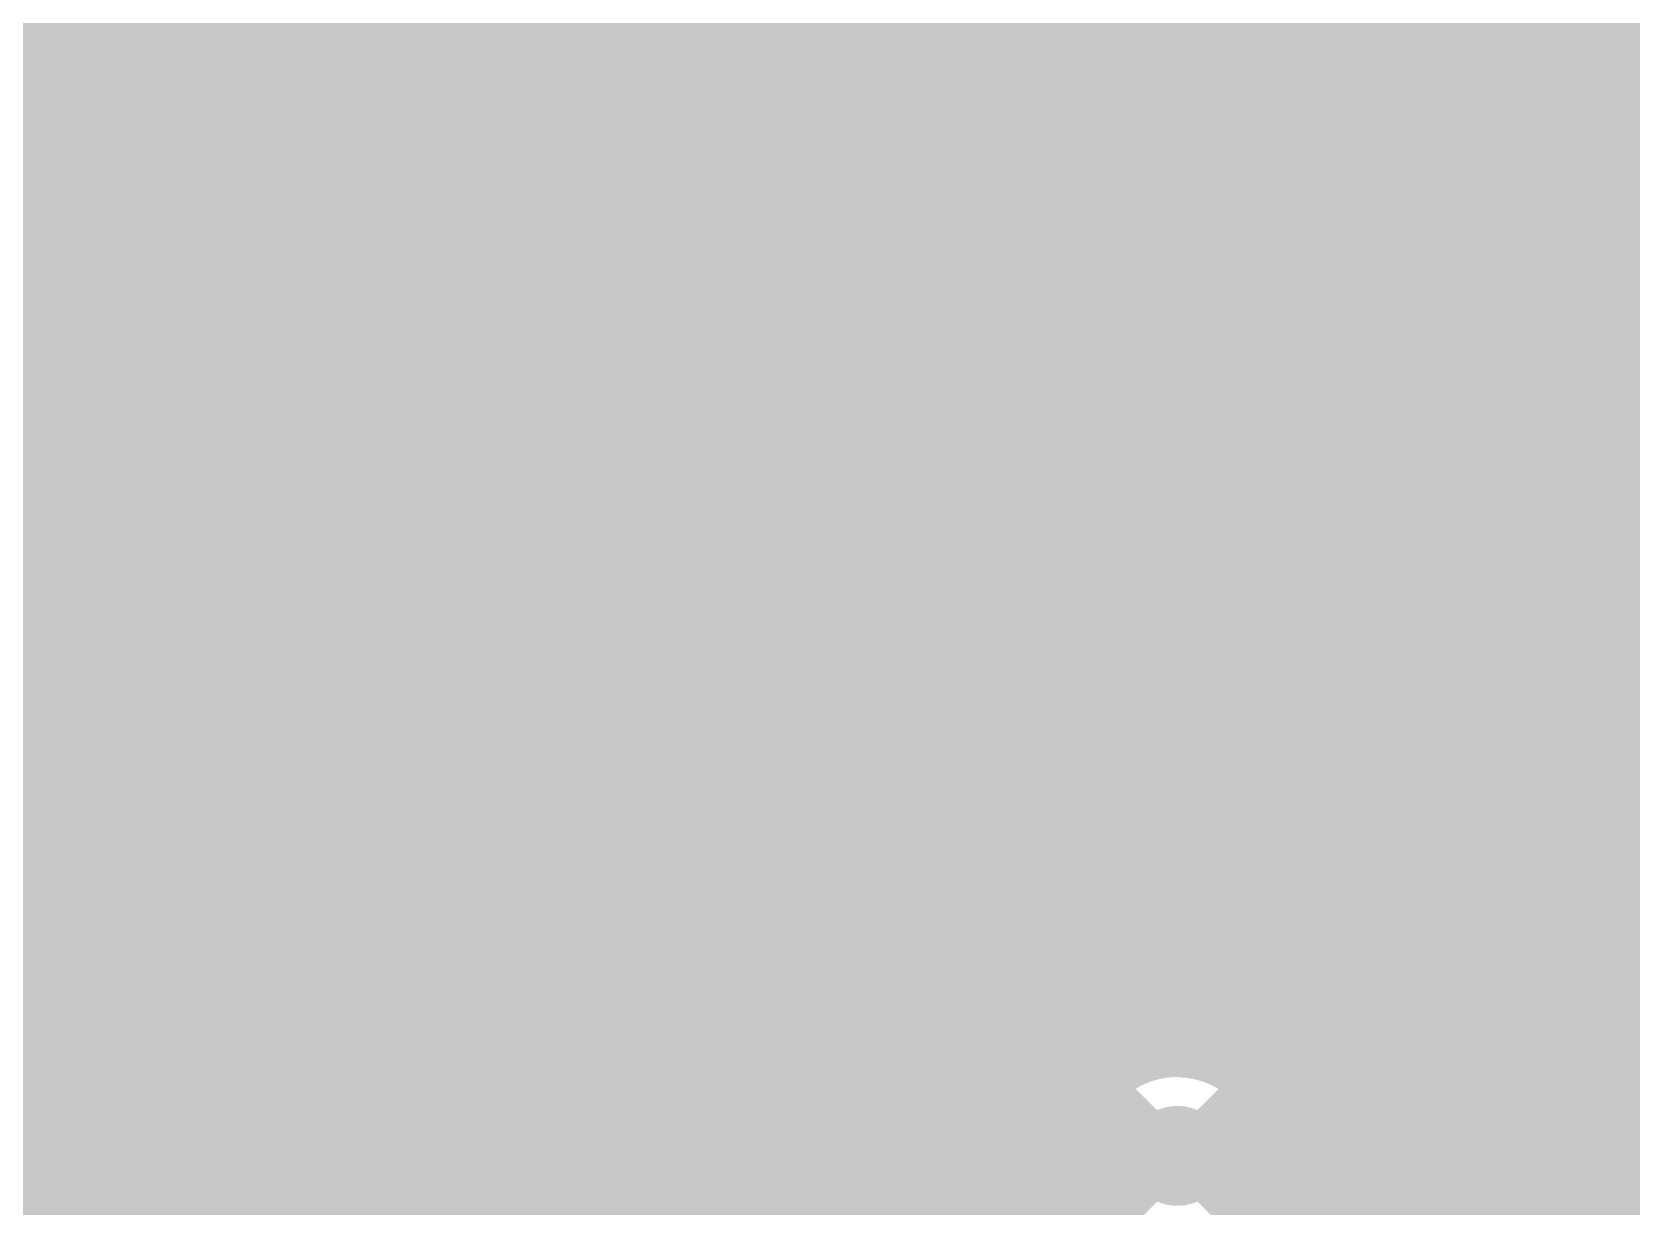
# Model space of a CAD drawing. Extents: x -5 to 112, y -62 to 71.
# Drawn here: x 75.15 to 86.37, y 31.4 to 39.64 of the extents above; entities that cross this region are included whole.
import ezdxf

# ---------------------------------------------------------------- set-up
doc = ezdxf.new("R2010")
doc.units = 0
doc.header["$MEASUREMENT"] = 0
doc.layers.get('0').update_dxf_attribs({"linetype": 'CONTINUOUS'})
for name, color, linetype in [('25-336-0_BOT', 7, 'CONTINUOUS'), ('25-336-0_DRD', 7, 'CONTINUOUS'), ('25-336-0_DRL', 2, 'CONTINUOUS'), ('25-336-0_IN1', 4, 'CONTINUOUS'), ('25-336-0_IN2', 3, 'CONTINUOUS'), ('25-336-0_SMT', 10, 'CONTINUOUS'), ('25-336-0_SPT', 14, 'CONTINUOUS'), ('25-336-0_SST', 9, 'CONTINUOUS'), ('25-336-0_TOP', 12, 'CONTINUOUS'), ('THRUHOLE_TAP', 8, 'CONTINUOUS')]:
    doc.layers.add(name, color=color, linetype=linetype)

# ---------------------------------------------------------------- blocks, each defined once
blk = doc.blocks.new('ROUND_11')
at = {"const_width": 0.35052}
blk.add_lwpolyline([(-0.17526, 0, 1), (0.17526, 0, 1)], format="xyb", close=True, dxfattribs=at)
blk = doc.blocks.new('ROUND_81')
at = {"const_width": 0.10033}
blk.add_lwpolyline([(-0.050164, 0, 1), (0.050164, 0, 1)], format="xyb", close=True, dxfattribs=at)
blk = doc.blocks.new('ROUND_82')
at = {"const_width": 0.10033}
blk.add_lwpolyline([(-0.050164, 0, 1), (0.050164, 0, 1)], format="xyb", close=True, dxfattribs=at)
blk = doc.blocks.new('ROUND_65')
at = {"const_width": 0.35052}
blk.add_lwpolyline([(-0.17526, 0, 1), (0.17526, 0, 1)], format="xyb", close=True, dxfattribs=at)
blk = doc.blocks.new('ROUND_68')
at = {"const_width": 0.35052}
blk.add_lwpolyline([(-0.17526, 0, 1), (0.17526, 0, 1)], format="xyb", close=True, dxfattribs=at)
blk = doc.blocks.new('RECTANGLE_2')
blk.add_solid([(0.4826, 0.4064), (0.4826, -0.4064), (-0.4826, 0.4064), (-0.4826, -0.4064)])
blk = doc.blocks.new('RECTANGLE_18')
blk.add_solid([(0.635, 0.508), (0.635, -0.508), (-0.635, 0.508), (-0.635, -0.508)])
blk = doc.blocks.new('SQUARE_19')
blk.add_solid([(0.99949, 0.99949), (0.99949, -0.99949), (-0.99949, 0.99949), (-0.99949, -0.99949)])
blk = doc.blocks.new('ROUND_73')
at = {"const_width": 0.10033}
blk.add_lwpolyline([(-0.050164, 0, 1), (0.050164, 0, 1)], format="xyb", close=True, dxfattribs=at)

msp = doc.modelspace()

# ---------------------------------------------------------------- linework, layer by layer
at = {"layer": '25-336-0_BOT'}
for points, const_width in [([(76.2762, 70.231), (76.2762, 27.432)], 0.254), ([(76.5048, 70.231), (76.5048, 27.432)], 0.254), ([(76.7334, 70.231), (76.7334, 27.432)], 0.254), ([(76.962, 70.231), (76.962, 27.432)], 0.254), ([(77.1906, 70.231), (77.1906, 27.432)], 0.254), ([(77.4192, 70.231), (77.4192, 27.432)], 0.254), ([(77.6478, 70.231), (77.6478, 27.432)], 0.254), ([(77.8764, 70.231), (77.8764, 27.432)], 0.254), ([(78.105, 70.231), (78.105, 27.432)], 0.254), ([(78.3336, 70.231), (78.3336, 27.432)], 0.254), ([(78.5622, 70.231), (78.5622, 27.432)], 0.254), ([(78.7908, 70.231), (78.7908, 28.68676)], 0.254), ([(79.0194, 70.231), (79.0194, 28.97124)], 0.254), ([(79.248, 70.231), (79.248, 29.14904)], 0.254), ([(79.4766, 70.231), (79.4766, 29.26588)], 0.254), ([(79.7052, 70.231), (79.7052, 29.337)], 0.254), ([(79.9338, 70.231), (79.9338, 29.36748)], 0.254), ([(80.1624, 70.231), (80.1624, 29.3624)], 0.254), ([(80.391, 70.231), (80.391, 29.31668)], 0.254), ([(80.6196, 70.231), (80.6196, 29.23286)], 0.254), ([(80.8482, 70.231), (80.8482, 29.09824)], 0.254), ([(81.0768, 70.231), (81.0768, 28.8925)], 0.254), ([(81.3054, 70.231), (81.3054, 28.54452)], 0.254), ([(81.534, 70.231), (81.534, 27.432)], 0.254), ([(81.7626, 70.231), (81.7626, 27.432)], 0.254), ([(81.9912, 70.231), (81.9912, 27.432)], 0.254), ([(82.2198, 70.231), (82.2198, 27.432)], 0.254), ([(82.4484, 70.231), (82.4484, 27.432)], 0.254), ([(82.677, 70.231), (82.677, 32.20212)], 0.254), ([(82.9056, 70.231), (82.9056, 32.36976)], 0.254), ([(83.1342, 70.231), (83.1342, 32.42818)], 0.254), ([(85.6488, 64.03594), (85.6488, 32.3977)], 0.254), ([(83.3628, 63.75654), (83.3628, 32.40532)], 0.254), ([(85.4202, 63.4492), (85.4202, 32.3977)], 0.254), ([(83.5914, 63.37046), (83.5914, 32.3977)], 0.254), ([(83.82, 63.17234), (83.82, 32.3977)], 0.254), ([(85.1916, 63.21552), (85.1916, 32.3977)], 0.254), ([(84.963, 63.0809), (84.963, 32.3977)], 0.254), ([(84.0486, 63.05296), (84.0486, 32.3977)], 0.254), ([(84.2772, 62.98946), (84.2772, 32.3977)], 0.254), ([(84.5058, 62.97422), (84.5058, 32.3977)], 0.254), ([(84.7344, 63.00216), (84.7344, 32.3977)], 0.254), ([(85.8774, 62.97422), (85.8774, 32.3977)], 0.254), ([(86.106, 62.97422), (86.106, 32.3977)], 0.254), ([(86.3346, 62.97422), (86.3346, 32.3977)], 0.254), ([(75.1332, 52.64404), (75.1332, 27.432)], 0.254), ([(75.3618, 52.64404), (75.3618, 27.432)], 0.254), ([(75.5904, 52.64404), (75.5904, 27.432)], 0.254), ([(75.819, 52.64404), (75.819, 27.432)], 0.254), ([(76.0476, 52.64404), (76.0476, 27.432)], 0.254), ([(87.58682, 39.5478), (66.6242, 39.5478)], 0.254), ([(87.60714, 39.3192), (66.6242, 39.3192)], 0.254), ([(87.7189, 39.0906), (66.6242, 39.0906)], 0.254), ([(88.02116, 38.862), (66.6242, 38.862)], 0.254), ([(98.298, 38.6334), (66.6242, 38.6334)], 0.254), ([(98.298, 38.4048), (66.6242, 38.4048)], 0.254), ([(98.298, 38.1762), (66.6242, 38.1762)], 0.254), ([(98.298, 37.9476), (66.6242, 37.9476)], 0.254), ([(98.298, 37.719), (66.6242, 37.719)], 0.254), ([(98.298, 37.4904), (66.6242, 37.4904)], 0.254), ([(98.298, 37.2618), (66.77406, 37.2618)], 0.254), ([(98.298, 37.0332), (66.84264, 37.0332)], 0.254), ([(98.298, 36.8046), (66.82994, 36.8046)], 0.254), ([(98.298, 36.576), (66.73088, 36.576)], 0.254), ([(98.298, 36.3474), (66.46672, 36.3474)], 0.254), ([(98.298, 36.1188), (58.1787, 36.1188)], 0.254), ([(98.298, 35.8902), (58.1787, 35.8902)], 0.254), ([(98.298, 35.6616), (58.1787, 35.6616)], 0.254), ([(98.298, 35.433), (58.1787, 35.433)], 0.254), ([(98.298, 35.2044), (58.1787, 35.2044)], 0.254), ([(98.298, 34.9758), (58.1787, 34.9758)], 0.254), ([(98.298, 34.7472), (58.1787, 34.7472)], 0.254), ([(98.298, 34.5186), (58.1787, 34.5186)], 0.254), ([(98.298, 34.29), (58.21172, 34.29)], 0.254), ([(98.298, 34.0614), (58.17108, 34.0614)], 0.254), ([(98.298, 33.8328), (58.03392, 33.8328)], 0.254), ([(98.298, 33.6042), (56.0832, 33.6042)], 0.254), ([(98.298, 33.3756), (56.0832, 33.3756)], 0.254), ([(98.298, 33.147), (56.0832, 33.147)], 0.254), ([(95.1738, 32.9184), (56.0832, 32.9184)], 0.254), ([(95.1738, 32.6898), (56.0832, 32.6898)], 0.254), ([(95.1738, 32.4612), (56.0832, 32.4612)], 0.254), ([(88.9, 32.3977), (83.39074, 32.3977)], 0.254), ([(82.70494, 32.2326), (56.0832, 32.2326)], 0.254), ([(82.55508, 32.004), (56.0832, 32.004)], 0.254), ([(92.71, 27.94), (88.9, 31.75), (83.185, 31.75)], 0.635), ([(82.50428, 31.7754), (56.0832, 31.7754)], 0.254), ([(82.53476, 31.5468), (56.0832, 31.5468)], 0.254), ([(82.65922, 31.3182), (56.0832, 31.3182)], 0.254), ([(82.677, 31.29788), (82.677, 27.432)], 0.254)]:
    msp.add_lwpolyline(points, dxfattribs=dict(at, const_width=const_width))
at = {"layer": '25-336-0_BOT', "const_width": 0.254}
for points in [[(83.185, 32.43072, 0.4142136), (82.50428, 31.75)], [(83.39074, 32.3977, 0.0770437), (83.185, 32.42959)], [(82.50428, 31.75, 0.4142136), (83.185, 31.06928)]]:
    msp.add_lwpolyline(points, format="xyb", dxfattribs=at)
at = {"layer": '25-336-0_DRD', "const_width": 0.254}
for points in [[(82.55, 38.1), (80.01, 35.56)], [(82.55, 35.56), (80.01, 38.1)], [(82.55, 38.1), (80.01, 35.56)], [(82.55, 35.56), (80.01, 38.1)], [(84.963, 36.703), (82.423, 34.163)], [(84.963, 34.163), (82.423, 36.703)], [(75.692, 35.052), (73.152, 32.512)], [(75.692, 32.512), (73.152, 35.052)], [(84.455, 33.02), (81.915, 30.48)], [(84.455, 30.48), (81.915, 33.02)]]:
    msp.add_lwpolyline(points, dxfattribs=at)
at = {"layer": '25-336-0_IN1', "const_width": 0.254}
for points in [[(76.3016, 69.85), (76.3016, 28.067)], [(76.5302, 69.85), (76.5302, 28.067)], [(76.7588, 69.85), (76.7588, 28.067)], [(76.9874, 69.85), (76.9874, 28.067)], [(77.216, 69.85), (77.216, 28.067)], [(77.4446, 69.85), (77.4446, 28.067)], [(77.6732, 69.85), (77.6732, 28.067)], [(77.9018, 69.85), (77.9018, 28.067)], [(78.1304, 69.85), (78.1304, 28.067)], [(78.359, 69.85), (78.359, 28.067)], [(78.5876, 69.85), (78.5876, 28.08732)], [(78.8162, 69.85), (78.8162, 28.7274)], [(79.0448, 69.85), (79.0448, 28.9941)], [(79.2734, 69.85), (79.2734, 29.16428)], [(79.502, 69.85), (79.502, 29.27604)], [(79.7306, 69.85), (79.7306, 29.34208)], [(79.9592, 69.85), (79.9592, 29.36748)], [(80.1878, 69.85), (80.1878, 29.35732)], [(80.4164, 69.85), (80.4164, 29.3116)], [(80.645, 69.85), (80.645, 29.22016)], [(80.8736, 69.85), (80.8736, 29.08046)], [(81.1022, 69.85), (81.1022, 28.86202)], [(81.3308, 69.85), (81.3308, 28.48864)], [(81.5594, 69.85), (81.5594, 28.067)], [(81.788, 69.85), (81.788, 28.067)], [(82.0166, 69.85), (82.0166, 28.067)], [(82.2452, 69.85), (82.2452, 28.067)], [(82.4738, 69.85), (82.4738, 28.067)], [(82.7024, 69.85), (82.7024, 32.22752)], [(82.931, 69.85), (82.931, 32.37992)], [(83.1596, 69.85), (83.1596, 32.42818)], [(85.6742, 69.85), (85.6742, 29.37002)], [(83.3882, 63.69304), (83.3882, 32.3977)], [(85.4456, 63.48222), (85.4456, 29.37002)], [(83.6168, 63.34252), (83.6168, 32.27578)], [(85.217, 63.23584), (85.217, 29.37002)], [(83.8454, 63.15456), (83.8454, 31.91002)], [(84.9884, 63.09106), (84.9884, 29.37002)], [(84.074, 63.0428), (84.074, 29.37002)], [(84.3026, 62.98692), (84.3026, 29.37002)], [(84.5312, 62.97422), (84.5312, 29.37002)], [(84.7598, 63.00978), (84.7598, 29.37002)], [(85.9028, 62.97422), (85.9028, 29.37002)], [(86.1314, 62.97422), (86.1314, 29.37002)], [(86.36, 62.97422), (86.36, 29.37002)], [(75.1586, 52.64404), (75.1586, 28.067)], [(75.3872, 52.64404), (75.3872, 28.067)], [(75.6158, 52.64404), (75.6158, 28.067)], [(75.8444, 52.64404), (75.8444, 28.067)], [(76.073, 52.64404), (76.073, 28.067)], [(87.58682, 39.5478), (62.06236, 39.5478)], [(87.60714, 39.3192), (61.85408, 39.3192)], [(87.7189, 39.0906), (55.35676, 39.0906)], [(88.02116, 38.862), (55.18912, 38.862)], [(95.5294, 38.6334), (45.14088, 38.6334)], [(95.3008, 38.4048), (61.21908, 38.4048)], [(95.0722, 38.1762), (61.42736, 38.1762)], [(94.8436, 37.9476), (61.50356, 37.9476)], [(94.615, 37.719), (61.50102, 37.719)], [(94.3864, 37.4904), (66.58864, 37.4904)], [(94.1578, 37.2618), (66.77406, 37.2618)], [(93.9292, 37.0332), (66.84264, 37.0332)], [(93.7006, 36.8046), (66.82994, 36.8046)], [(93.472, 36.576), (66.73088, 36.576)], [(93.2434, 36.3474), (66.46672, 36.3474)], [(93.091, 36.1188), (56.30164, 36.1188)], [(93.091, 35.8902), (56.23306, 35.8902)], [(93.091, 35.6616), (56.04764, 35.6616)], [(93.091, 35.433), (28.956, 35.433)], [(93.091, 35.2044), (28.956, 35.2044)], [(93.091, 34.9758), (28.956, 34.9758)], [(93.091, 34.7472), (58.03392, 34.7472)], [(93.091, 34.5186), (58.17108, 34.5186)], [(93.091, 34.29), (58.21172, 34.29)], [(93.091, 34.0614), (58.17108, 34.0614)], [(93.091, 33.8328), (58.03392, 33.8328)], [(93.091, 33.6042), (47.01032, 33.6042)], [(93.091, 33.3756), (46.89856, 33.3756)], [(93.091, 33.147), (46.5963, 33.147)], [(93.091, 32.9184), (28.956, 32.9184)], [(93.091, 32.6898), (28.956, 32.6898)], [(93.091, 32.4612), (28.956, 32.4612)], [(82.70494, 32.2326), (28.956, 32.2326)], [(93.091, 32.2326), (83.66252, 32.2326)], [(82.55508, 32.004), (28.956, 32.004)], [(93.091, 32.004), (83.81492, 32.004)], [(82.50428, 31.7754), (28.956, 31.7754)], [(93.091, 31.7754), (83.86318, 31.7754)], [(82.53476, 31.5468), (28.956, 31.5468)], [(93.091, 31.5468), (83.8327, 31.5468)], [(83.8454, 31.58744), (83.8454, 29.37002)], [(82.65922, 31.3182), (28.956, 31.3182)], [(93.091, 31.3182), (83.71078, 31.3182)]]:
    msp.add_lwpolyline(points, dxfattribs=at)
for points in [[(83.185, 32.43072, 0.4142136), (82.50428, 31.75)], [(83.86572, 31.75, 0.4142136), (83.185, 32.43072)], [(82.50428, 31.75, 0.4142136), (83.185, 31.06928)], [(83.185, 31.06928, 0.4142136), (83.86572, 31.75)]]:
    msp.add_lwpolyline(points, format="xyb", dxfattribs=at)
at = {"layer": '25-336-0_IN2', "const_width": 0.254}
for points in [[(76.3016, 69.85), (76.3016, 28.067)], [(76.5302, 69.85), (76.5302, 28.067)], [(76.7588, 69.85), (76.7588, 28.067)], [(76.9874, 69.85), (76.9874, 28.067)], [(77.216, 69.85), (77.216, 28.067)], [(77.4446, 69.85), (77.4446, 28.067)], [(77.6732, 69.85), (77.6732, 28.067)], [(77.9018, 69.85), (77.9018, 28.067)], [(78.1304, 69.85), (78.1304, 28.067)], [(78.359, 69.85), (78.359, 28.067)], [(78.5876, 69.85), (78.5876, 28.08732)], [(78.8162, 69.85), (78.8162, 28.7274)], [(79.0448, 69.85), (79.0448, 28.9941)], [(79.2734, 69.85), (79.2734, 29.16428)], [(79.502, 69.85), (79.502, 29.27604)], [(79.7306, 69.85), (79.7306, 29.34208)], [(79.9592, 69.85), (79.9592, 29.36748)], [(80.1878, 69.85), (80.1878, 29.35732)], [(80.4164, 69.85), (80.4164, 29.3116)], [(80.645, 69.85), (80.645, 29.22016)], [(80.8736, 69.85), (80.8736, 29.08046)], [(81.1022, 69.85), (81.1022, 28.86202)], [(81.3308, 69.85), (81.3308, 28.48864)], [(81.5594, 69.85), (81.5594, 28.067)], [(81.788, 69.85), (81.788, 28.067)], [(82.0166, 69.85), (82.0166, 28.067)], [(82.2452, 69.85), (82.2452, 28.067)], [(82.4738, 69.85), (82.4738, 28.067)], [(82.7024, 69.85), (82.7024, 32.22752)], [(82.931, 69.85), (82.931, 32.37992)], [(83.1596, 69.85), (83.1596, 32.42818)], [(85.6742, 69.85), (85.6742, 29.37002)], [(83.3882, 63.69304), (83.3882, 32.3977)], [(85.4456, 63.48222), (85.4456, 29.37002)], [(83.6168, 63.34252), (83.6168, 32.27578)], [(85.217, 63.23584), (85.217, 29.37002)], [(83.8454, 63.15456), (83.8454, 31.91002)], [(84.9884, 63.09106), (84.9884, 29.37002)], [(84.074, 63.0428), (84.074, 29.37002)], [(84.3026, 62.98692), (84.3026, 29.37002)], [(84.5312, 62.97422), (84.5312, 29.37002)], [(84.7598, 63.00978), (84.7598, 29.37002)], [(85.9028, 62.97422), (85.9028, 29.37002)], [(86.1314, 62.97422), (86.1314, 29.37002)], [(86.36, 62.97422), (86.36, 29.37002)], [(75.1586, 52.64404), (75.1586, 28.067)], [(75.3872, 52.64404), (75.3872, 28.067)], [(75.6158, 52.64404), (75.6158, 28.067)], [(75.8444, 52.64404), (75.8444, 28.067)], [(76.073, 52.64404), (76.073, 28.067)], [(87.58682, 39.5478), (62.06236, 39.5478)], [(87.60714, 39.3192), (61.85408, 39.3192)], [(87.7189, 39.0906), (55.35676, 39.0906)], [(88.02116, 38.862), (55.18912, 38.862)], [(95.5294, 38.6334), (45.14088, 38.6334)], [(95.3008, 38.4048), (61.21908, 38.4048)], [(95.0722, 38.1762), (61.42736, 38.1762)], [(94.8436, 37.9476), (61.50356, 37.9476)], [(94.615, 37.719), (61.50102, 37.719)], [(94.3864, 37.4904), (66.58864, 37.4904)], [(94.1578, 37.2618), (66.77406, 37.2618)], [(93.9292, 37.0332), (66.84264, 37.0332)], [(93.7006, 36.8046), (66.82994, 36.8046)], [(93.472, 36.576), (66.73088, 36.576)], [(93.2434, 36.3474), (66.46672, 36.3474)], [(93.091, 36.1188), (56.30164, 36.1188)], [(93.091, 35.8902), (56.23306, 35.8902)], [(93.091, 35.6616), (56.04764, 35.6616)], [(93.091, 35.433), (28.956, 35.433)], [(93.091, 35.2044), (28.956, 35.2044)], [(93.091, 34.9758), (28.956, 34.9758)], [(93.091, 34.7472), (58.03392, 34.7472)], [(93.091, 34.5186), (58.17108, 34.5186)], [(93.091, 34.29), (58.21172, 34.29)], [(93.091, 34.0614), (58.17108, 34.0614)], [(93.091, 33.8328), (58.03392, 33.8328)], [(93.091, 33.6042), (47.01032, 33.6042)], [(93.091, 33.3756), (46.89856, 33.3756)], [(93.091, 33.147), (46.5963, 33.147)], [(93.091, 32.9184), (28.956, 32.9184)], [(93.091, 32.6898), (28.956, 32.6898)], [(93.091, 32.4612), (28.956, 32.4612)], [(82.70494, 32.2326), (28.956, 32.2326)], [(93.091, 32.2326), (83.66252, 32.2326)], [(82.55508, 32.004), (28.956, 32.004)], [(93.091, 32.004), (83.81492, 32.004)], [(82.50428, 31.7754), (28.956, 31.7754)], [(93.091, 31.7754), (83.86318, 31.7754)], [(82.53476, 31.5468), (28.956, 31.5468)], [(93.091, 31.5468), (83.8327, 31.5468)], [(83.8454, 31.58744), (83.8454, 29.37002)], [(82.65922, 31.3182), (28.956, 31.3182)], [(93.091, 31.3182), (83.71078, 31.3182)]]:
    msp.add_lwpolyline(points, dxfattribs=at)
for points in [[(83.185, 32.43072, 0.4142136), (82.50428, 31.75)], [(83.86572, 31.75, 0.4142136), (83.185, 32.43072)], [(82.50428, 31.75, 0.4142136), (83.185, 31.06928)], [(83.185, 31.06928, 0.4142136), (83.86572, 31.75)]]:
    msp.add_lwpolyline(points, format="xyb", dxfattribs=at)
at = {"layer": '25-336-0_SST', "const_width": 0.1524}
for points in [[(78.40472, 39.54018), (78.23708, 39.5986), (78.23708, 39.9542), (78.40472, 40.01262), (79.0829, 40.01262), (79.25308, 39.9542), (79.25308, 39.5986), (79.0829, 39.54018)], [(83.439, 39.497), (83.439, 35.433), (88.011, 35.433), (88.011, 37.211), (87.757, 37.465), (88.011, 37.719), (88.011, 39.497), (83.439, 39.497)], [(78.23708, 38.70198), (78.23708, 39.17442), (78.91272, 38.70198), (79.0829, 38.70198), (79.25308, 38.7604), (79.25308, 39.116), (79.0829, 39.17442)], [(83.3755, 36.0045), (83.3755, 38.9255), (81.7372, 38.9255), (81.7372, 36.0045), (83.3755, 36.0045)], [(78.40472, 38.33622), (78.23708, 38.21938), (78.23708, 37.98062), (78.40472, 37.86378), (78.5749, 37.86378), (78.91272, 38.1), (79.25308, 37.86378), (79.25308, 38.33622)], [(74.549, 37.592), (74.549, 33.528), (79.121, 33.528), (79.121, 35.306), (78.867, 35.56), (79.121, 35.814), (79.121, 37.592), (74.549, 37.592)], [(79.82204, 36.1696), (79.65186, 36.10864), (79.65186, 35.87242), (79.82204, 35.814), (79.98968, 35.69462), (80.49768, 35.69462), (80.66786, 35.75304), (80.66786, 36.10864), (80.49768, 36.1696), (79.82204, 36.1696)], [(79.98968, 35.93084), (79.65186, 35.69462)], [(82.48142, 35.76828), (82.48142, 35.41268), (82.64906, 35.2933), (82.81924, 35.2933), (82.98942, 35.41268), (82.98942, 35.76828), (81.97342, 35.76828)], [(82.48142, 35.4711), (81.97342, 35.2933)], [(79.82204, 35.3314), (79.65186, 35.27044), (79.65186, 34.91484), (79.82204, 34.85642), (80.15986, 34.85642), (80.33004, 34.9758), (80.33004, 35.3314), (80.66786, 35.3314), (80.66786, 34.85642)], [(82.31124, 34.4551), (82.31124, 34.93008), (82.98942, 34.69386), (82.98942, 34.57448), (81.97342, 34.57448)], [(82.14106, 34.09188), (81.97342, 33.9725), (81.97342, 33.73628), (82.14106, 33.6169), (82.31124, 33.6169), (82.64906, 33.85566), (82.98942, 33.6169), (82.98942, 34.09188)], [(71.3232, 30.3022), (77.724, 30.3022), (77.724, 33.1978), (70.866, 33.1978), (70.866, 30.7594), (71.3232, 30.3022)], [(86.1568, 33.1978), (79.756, 33.1978), (79.756, 30.3022), (86.614, 30.3022), (86.614, 32.7406), (86.1568, 33.1978)]]:
    msp.add_lwpolyline(points, dxfattribs=at)
at = {"layer": '25-336-0_TOP'}
for points, const_width in [([(85.18398, 31.75), (90.17, 31.75), (90.17, 46.26356), (86.36, 46.26356)], 2.032), ([(88.265, 39.497), (81.534, 39.497), (81.153, 39.878), (61.468, 39.878)], 0.254), ([(54.737, 39.37), (60.96, 39.37), (61.214, 39.116), (61.722, 39.116), (61.976, 39.37), (80.391, 39.37), (81.5848, 38.1762), (82.55, 38.1762)], 0.254), ([(87.76208, 39.0398), (85.5472, 39.0398)], 0.254), ([(87.76208, 39.0398), (85.5472, 39.0398)], 0.254), ([(85.5472, 39.0398), (85.5472, 37.6428)], 0.254), ([(85.6742, 39.0398), (85.6742, 34.8996)], 0.254), ([(85.9028, 39.0398), (85.9028, 35.1282)], 0.254), ([(86.1314, 39.0398), (86.1314, 38.3032)], 0.254), ([(86.36, 39.0398), (86.36, 38.3032)], 0.254), ([(80.2005, 38.9128), (62.16396, 38.9128)], 0.254), ([(75.1586, 38.9128), (75.1586, 37.4142)], 0.254), ([(75.3872, 38.9128), (75.3872, 37.4142)], 0.254), ([(75.6158, 38.9128), (75.6158, 37.4142)], 0.254), ([(75.8444, 38.9128), (75.8444, 37.4142)], 0.254), ([(76.073, 38.9128), (76.073, 37.4142)], 0.254), ([(76.3016, 38.9128), (76.3016, 37.4142)], 0.254), ([(76.5302, 38.9128), (76.5302, 37.4142)], 0.254), ([(76.7588, 38.9128), (76.7588, 33.08096)], 0.254), ([(76.9874, 38.9128), (76.9874, 33.08096)], 0.254), ([(77.216, 38.9128), (77.216, 36.3982)], 0.254), ([(77.4446, 38.9128), (77.4446, 36.3982)], 0.254), ([(77.6732, 38.9128), (77.6732, 36.3982)], 0.254), ([(77.9018, 38.9128), (77.9018, 36.3982)], 0.254), ([(78.1304, 38.9128), (78.1304, 36.3982)], 0.254), ([(78.359, 38.9128), (78.359, 36.3982)], 0.254), ([(78.5876, 38.9128), (78.5876, 36.3982)], 0.254), ([(78.8162, 38.9128), (78.8162, 36.3982)], 0.254), ([(79.0448, 38.9128), (79.0448, 29.8196)], 0.254), ([(79.2734, 38.9128), (79.2734, 29.591)], 0.254), ([(79.502, 38.9128), (79.502, 29.3624)], 0.254), ([(79.7306, 38.9128), (79.7306, 29.34208)], 0.254), ([(79.9592, 38.9128), (79.9592, 33.08096)], 0.254), ([(80.1878, 38.9128), (80.1878, 33.08096)], 0.254), ([(80.2005, 38.9128), (81.26222, 37.85362)], 0.254), ([(80.3021, 38.8112), (62.06236, 38.8112)], 0.254), ([(88.8238, 38.8112), (85.5472, 38.8112)], 0.254), ([(80.4164, 38.6969), (80.4164, 33.08096)], 0.254), ([(80.5307, 38.5826), (52.8828, 38.5826)], 0.254), ([(84.582, 38.481), (84.2772, 38.1762), (82.55, 38.1762)], 0.254), ([(88.8238, 38.5826), (85.5472, 38.5826)], 0.254), ([(80.645, 38.4683), (80.645, 33.28162)], 0.254), ([(80.7593, 38.354), (61.28512, 38.354)], 0.254), ([(88.8238, 38.354), (85.5472, 38.354)], 0.254), ([(85.9028, 38.3032), (85.9028, 36.6268)], 0.254), ([(87.8332, 38.3032), (85.9028, 38.3032)], 0.254), ([(80.8736, 38.2397), (80.8736, 33.528)], 0.254), ([(80.9879, 38.1254), (61.45276, 38.1254)], 0.254), ([(85.9028, 38.1254), (85.5472, 38.1254)], 0.254), ([(81.1022, 38.0111), (81.1022, 33.7566)], 0.254), ([(81.2165, 37.8968), (61.51118, 37.8968)], 0.254), ([(85.9028, 37.8968), (85.5472, 37.8968)], 0.254), ([(81.3308, 37.7952), (81.3308, 33.9852)], 0.254), ([(81.5594, 37.719), (81.5594, 34.2138)], 0.254), ([(81.7372, 37.719), (81.5848, 37.719)], 0.254), ([(81.7372, 37.719), (81.7372, 37.4904)], 0.254), ([(83.3628, 37.719), (83.3628, 37.4904)], 0.254), ([(83.6168, 37.719), (83.3628, 37.719)], 0.254), ([(83.3882, 37.719), (83.3882, 34.5567)], 0.254), ([(83.6168, 37.719), (83.6168, 37.6428)], 0.254), ([(83.6168, 37.719), (83.6168, 34.5567)], 0.254), ([(81.7372, 37.6682), (61.48832, 37.6682)], 0.254), ([(86.868, 37.465), (86.868, 35.179), (85.598, 33.909), (82.169, 33.909), (81.18602, 32.92602), (81.18602, 31.75)], 0.635), ([(83.6168, 37.6682), (83.3628, 37.6682)], 0.254), ([(85.5472, 37.6428), (83.6168, 37.6428)], 0.254), ([(83.8454, 37.6428), (83.8454, 37.2872)], 0.254), ([(84.074, 37.6428), (84.074, 37.2872)], 0.254), ([(84.3026, 37.6428), (84.3026, 37.2872)], 0.254), ([(84.5312, 37.6428), (84.5312, 37.2872)], 0.254), ([(84.7598, 37.6428), (84.7598, 37.2872)], 0.254), ([(84.9884, 37.6428), (84.9884, 37.2872)], 0.254), ([(85.217, 37.6428), (85.217, 37.2872)], 0.254), ([(85.4456, 37.6428), (85.4456, 37.2872)], 0.254), ([(85.9028, 37.6682), (85.5472, 37.6682)], 0.254), ([(81.7372, 37.4904), (81.7372, 37.4396)], 0.254), ([(83.3628, 37.4904), (83.3628, 37.4396)], 0.254), ([(81.7372, 37.4396), (66.64452, 37.4396)], 0.254), ([(76.6572, 37.4142), (74.7268, 37.4142)], 0.254), ([(76.6572, 37.4142), (76.6572, 35.7378)], 0.254), ([(81.7372, 37.4396), (81.7372, 36.0172)], 0.254), ([(83.3628, 37.4396), (83.3628, 36.0172)], 0.254), ([(85.9028, 37.4396), (83.3628, 37.4396)], 0.254), ([(83.6168, 37.2872), (83.6168, 35.6108)], 0.254), ([(85.5472, 37.2872), (83.6168, 37.2872)], 0.254), ([(84.582, 37.2872), (84.582, 36.449)], 0.254), ([(85.5472, 37.2872), (85.5472, 35.6108)], 0.254), ([(81.7372, 37.211), (76.6572, 37.211)], 0.254), ([(83.6168, 37.211), (83.3628, 37.211)], 0.254), ([(85.9028, 37.211), (85.5472, 37.211)], 0.254), ([(81.7372, 36.9824), (76.6572, 36.9824)], 0.254), ([(83.6168, 36.9824), (83.3628, 36.9824)], 0.254), ([(85.9028, 36.9824), (85.5472, 36.9824)], 0.254), ([(81.28, 36.83), (81.3562, 36.7538), (82.55, 36.7538)], 0.254), ([(81.28, 36.83), (81.3562, 36.7538), (82.55, 36.7538)], 0.254), ([(81.7372, 36.7538), (76.6572, 36.7538)], 0.254), ([(81.7372, 36.7538), (82.55, 36.7538)], 0.254), ([(82.55, 36.0172), (82.55, 36.7538)], 0.254), ([(83.3628, 36.7538), (82.55, 36.7538)], 0.254), ([(83.6168, 36.7538), (83.3628, 36.7538)], 0.254), ([(85.9028, 36.7538), (85.5472, 36.7538)], 0.254), ([(75.692, 36.576), (75.3872, 36.2712), (73.025, 36.2712)], 0.254), ([(86.2203, 36.6268), (85.9028, 36.6268)], 0.254), ([(86.1314, 36.6268), (86.1314, 35.3568)], 0.254), ([(86.2203, 36.6268), (86.2203, 35.4457)], 0.254), ([(81.7372, 36.5252), (76.6572, 36.5252)], 0.254), ([(83.6168, 36.5252), (83.3628, 36.5252)], 0.254), ([(86.2203, 36.5252), (85.5472, 36.5252)], 0.254), ([(77.0128, 36.3982), (77.0128, 34.7218)], 0.254), ([(78.9432, 36.3982), (77.0128, 36.3982)], 0.254), ([(78.9432, 36.3982), (78.9432, 34.7218)], 0.254), ([(83.6168, 36.449), (84.582, 36.449)], 0.254), ([(84.582, 36.449), (84.582, 36.322), (83.693, 35.433)], 0.254), ([(85.5472, 36.449), (84.582, 36.449)], 0.254), ([(84.582, 35.6108), (84.582, 36.449)], 0.254), ([(77.0128, 36.2966), (76.6572, 36.2966)], 0.254), ([(81.7372, 36.2966), (78.9432, 36.2966)], 0.254), ([(83.6168, 36.2966), (83.3628, 36.2966)], 0.254), ([(86.2203, 36.2966), (85.5472, 36.2966)], 0.254), ([(77.0128, 36.068), (76.6572, 36.068)], 0.254), ([(81.7372, 36.068), (78.9432, 36.068)], 0.254), ([(83.3628, 36.0172), (81.7372, 36.0172)], 0.254), ([(81.788, 36.0172), (81.788, 34.43224)], 0.254), ([(82.0166, 36.0172), (82.0166, 34.53892)], 0.254), ([(82.2452, 36.0172), (82.2452, 34.5567)], 0.254), ([(82.4738, 36.0172), (82.4738, 34.5567)], 0.254), ([(82.7024, 36.0172), (82.7024, 34.5567)], 0.254), ([(82.931, 36.0172), (82.931, 34.5567)], 0.254), ([(83.1596, 36.0172), (83.1596, 34.5567)], 0.254), ([(83.6168, 36.068), (83.3628, 36.068)], 0.254), ([(86.2203, 36.068), (85.5472, 36.068)], 0.254), ([(77.0128, 35.8394), (76.6572, 35.8394)], 0.254), ([(83.6168, 35.8394), (78.9432, 35.8394)], 0.254), ([(86.2203, 35.8394), (85.5472, 35.8394)], 0.254), ([(76.6572, 35.7378), (74.7268, 35.7378)], 0.254), ([(75.1586, 35.7378), (75.1586, 35.3822)], 0.254), ([(75.3872, 35.7378), (75.3872, 35.3822)], 0.254), ([(75.6158, 35.7378), (75.6158, 35.3822)], 0.254), ([(75.8444, 35.7378), (75.8444, 35.3822)], 0.254), ([(76.073, 35.7378), (76.073, 35.3822)], 0.254), ([(77.978, 35.56), (77.978, 31.75), (76.29398, 31.75)], 0.635), ([(76.3016, 35.7378), (76.3016, 35.3822)], 0.254), ([(76.5302, 35.7378), (76.5302, 35.3822)], 0.254), ([(77.0128, 35.6108), (73.8378, 35.6108)], 0.254), ([(86.2203, 35.6108), (78.9432, 35.6108)], 0.254), ([(85.5472, 35.6108), (83.6168, 35.6108)], 0.254), ([(83.8454, 35.6108), (83.8454, 34.5567)], 0.254), ([(84.074, 35.6108), (84.074, 34.5567)], 0.254), ([(84.3026, 35.6108), (84.3026, 34.5567)], 0.254), ([(84.5312, 35.6108), (84.5312, 34.5567)], 0.254), ([(84.7598, 35.6108), (84.7598, 34.5567)], 0.254), ([(84.9884, 35.6108), (84.9884, 34.5567)], 0.254), ([(85.217, 35.6108), (85.217, 34.5567)], 0.254), ([(85.4456, 35.6108), (85.4456, 34.671)], 0.254), ([(77.0128, 35.3822), (73.8378, 35.3822)], 0.254), ([(76.6572, 35.3822), (74.7268, 35.3822)], 0.254), ([(75.692, 35.3822), (75.692, 34.544)], 0.254), ([(76.6572, 35.3822), (76.6572, 33.7058)], 0.254), ([(86.15426, 35.3822), (78.9432, 35.3822)], 0.254), ([(86.2203, 35.4457), (85.32876, 34.5567)], 0.254), ([(77.0128, 35.1536), (76.6572, 35.1536)], 0.254), ([(85.92566, 35.1536), (78.9432, 35.1536)], 0.254), ([(77.0128, 34.925), (76.6572, 34.925)], 0.254), ([(85.69706, 34.925), (78.9432, 34.925)], 0.254), ([(77.3303, 34.6964), (76.6572, 34.6964)], 0.254), ([(77.3303, 34.7218), (77.0128, 34.7218)], 0.254), ([(77.216, 34.7218), (77.216, 33.08096)], 0.254), ([(77.3303, 34.7218), (77.3303, 33.08096)], 0.254), ([(78.6257, 34.7218), (78.6257, 31.75)], 0.254), ([(78.9432, 34.7218), (78.6257, 34.7218)], 0.254), ([(85.46846, 34.6964), (78.6257, 34.6964)], 0.254), ([(78.8162, 34.7218), (78.8162, 30.0482)], 0.254), ([(87.31758, 34.71418), (86.06282, 33.45688)], 0.254), ([(85.32876, 34.5567), (82.169, 34.5567)], 0.254), ([(75.692, 34.544), (75.438, 34.544), (74.676, 33.782), (74.422, 33.782)], 0.254), ([(74.7268, 34.544), (75.692, 34.544)], 0.254), ([(76.6572, 34.544), (75.692, 34.544)], 0.254), ([(75.692, 33.7058), (75.692, 34.544)], 0.254), ([(77.3303, 34.4678), (76.6572, 34.4678)], 0.254), ([(81.84134, 34.4678), (78.6257, 34.4678)], 0.254), ([(81.70418, 34.35858), (80.7339, 33.39084)], 0.254), ([(77.3303, 34.2392), (76.6572, 34.2392)], 0.254), ([(81.58226, 34.2392), (78.6257, 34.2392)], 0.254), ([(77.3303, 34.0106), (76.6572, 34.0106)], 0.254), ([(81.35366, 34.0106), (78.6257, 34.0106)], 0.254), ([(77.3303, 33.782), (76.6572, 33.782)], 0.254), ([(81.12506, 33.782), (78.6257, 33.782)], 0.254), ([(88.8238, 33.782), (86.3854, 33.782)], 0.254), ([(76.6572, 33.7058), (74.7268, 33.7058)], 0.254), ([(75.1586, 33.7058), (75.1586, 33.08096)], 0.254), ([(75.3872, 33.7058), (75.3872, 33.08096)], 0.254), ([(75.6158, 33.7058), (75.6158, 33.08096)], 0.254), ([(75.8444, 33.7058), (75.8444, 33.08096)], 0.254), ([(76.073, 33.7058), (76.073, 33.08096)], 0.254), ([(76.3016, 33.7058), (76.3016, 33.08096)], 0.254), ([(76.5302, 33.7058), (76.5302, 33.08096)], 0.254), ([(86.36, 33.75406), (86.36, 33.0962)], 0.254), ([(77.3303, 33.5534), (66.5607, 33.5534)], 0.254), ([(80.89646, 33.5534), (78.6257, 33.5534)], 0.254), ([(88.8238, 33.5534), (86.1568, 33.5534)], 0.254), ([(86.1314, 33.52546), (86.1314, 33.0962)], 0.254), ([(77.3303, 33.3248), (66.5607, 33.3248)], 0.254), ([(80.67548, 33.3248), (78.6257, 33.3248)], 0.254), ([(88.8238, 33.3248), (85.8774, 33.3248)], 0.254), ([(85.9028, 33.3375), (85.9028, 33.0962)], 0.254), ([(82.4357, 33.2613), (82.25536, 33.08096)], 0.254), ([(85.598, 33.2613), (82.4357, 33.2613)], 0.254), ([(82.4738, 33.2613), (82.4738, 33.08096)], 0.254), ([(82.7024, 33.2613), (82.7024, 32.3977)], 0.254), ([(82.931, 33.2613), (82.931, 32.3977)], 0.254), ([(83.1596, 33.2613), (83.1596, 32.42818)], 0.254), ([(83.3882, 33.2613), (83.3882, 32.3977)], 0.254), ([(83.6168, 33.2613), (83.6168, 32.27578)], 0.254), ([(83.8454, 33.2613), (83.8454, 32.26308)], 0.254), ([(84.074, 33.2613), (84.074, 33.08096)], 0.254), ([(84.3026, 33.2613), (84.3026, 33.08096)], 0.254), ([(84.5312, 33.2613), (84.5312, 33.08096)], 0.254), ([(84.7598, 33.2613), (84.7598, 33.08096)], 0.254), ([(84.9884, 33.2613), (84.9884, 33.09112)], 0.254), ([(85.217, 33.2613), (85.217, 33.0962)], 0.254), ([(85.4456, 33.2613), (85.4456, 33.0962)], 0.254), ([(85.6742, 33.26638), (85.6742, 33.0962)], 0.254), ([(77.3303, 33.0962), (66.5607, 33.0962)], 0.254), ([(80.56118, 33.0962), (78.6257, 33.0962)], 0.254), ([(85.18398, 33.0962), (82.2706, 33.0962)], 0.254), ([(88.8238, 33.0962), (85.18398, 33.0962)], 0.254), ([(77.3303, 33.08096), (74.96556, 33.08096)], 0.254), ([(79.85506, 33.08096), (79.85506, 30.41904)], 0.254), ([(80.5561, 33.08096), (79.85506, 33.08096)], 0.254), ([(82.51444, 33.08096), (82.25536, 33.08096)], 0.254), ([(82.51444, 33.08096), (82.51444, 32.3977)], 0.254), ([(83.85556, 33.08096), (83.85556, 32.2834)], 0.254), ([(84.88172, 33.08096), (83.85556, 33.08096)], 0.254), ([(79.85506, 32.8676), (78.6257, 32.8676)], 0.254), ([(83.85556, 32.8676), (82.51444, 32.8676)], 0.254), ([(79.85506, 32.639), (78.6257, 32.639)], 0.254), ([(83.85556, 32.639), (82.51444, 32.639)], 0.254), ([(85.18398, 31.75), (85.09, 31.75), (85.09, 27.94)], 2.032), ([(96.52, 31.75), (90.17, 31.75), (85.18398, 31.75)], 2.032), ([(79.85506, 32.4104), (78.6257, 32.4104)], 0.254), ([(83.02244, 32.4104), (82.51444, 32.4104)], 0.254), ([(82.97672, 32.3977), (82.51444, 32.3977)], 0.254), ([(83.85556, 32.4104), (83.34502, 32.4104)], 0.254), ([(79.85506, 32.1818), (78.6257, 32.1818)], 0.254), ([(83.81492, 32.1818), (83.71078, 32.1818)], 0.254), ([(80.01, 27.94), (77.978, 29.972), (77.978, 31.75), (76.29398, 31.75)], 0.635), ([(79.85506, 31.9532), (78.6257, 31.9532)], 0.254), ([(83.185, 31.75), (81.18602, 31.75)], 0.635), ([(78.6257, 31.75), (78.6257, 30.2387)], 0.254), ([(79.85506, 31.7246), (78.6257, 31.7246)], 0.254), ([(79.85506, 31.496), (78.6257, 31.496)], 0.254), ([(83.7438, 31.36138), (83.7438, 29.37002)], 0.254)]:
    msp.add_lwpolyline(points, dxfattribs=dict(at, const_width=const_width))
at = {"layer": '25-336-0_TOP', "const_width": 0.254}
for points in [[(81.26222, 37.85362, 0.1989124), (81.5848, 37.72)], [(82.169, 34.5567, 0.1989129), (81.71101, 34.36699)], [(85.598, 33.2613, 0.1989118), (86.05599, 33.45101)], [(85.598, 33.2613, 0.1989118), (86.05599, 33.45101)], [(80.72628, 33.38322, 0.136195), (80.55641, 33.08088)], [(80.72628, 33.38322, 0.136195), (80.55641, 33.08088)], [(85.09, 33.0962, 0.038827), (84.88187, 33.08001)], [(83.185, 32.43072, 0.077939), (82.97661, 32.39804)], [(83.7819, 32.07258, 0.2755034), (83.185, 32.42818)], [(83.85556, 32.2834, 0.0415465), (83.78436, 32.07197)], [(83.85556, 32.2834, 0.0415465), (83.78436, 32.07197)], [(83.185, 31.06928, 0.245545), (83.74386, 31.36134)]]:
    msp.add_lwpolyline(points, format="xyb", dxfattribs=at)

# ---------------------------------------------------------------- block references
at = {"layer": '25-336-0_BOT'}
for p in [(81.28, 36.83), (83.693, 35.433), (83.185, 31.75)]:
    msp.add_blockref('ROUND_11', p, dxfattribs=at)
at = {"layer": '25-336-0_DRL'}
for name, p in [('ROUND_82', (81.28, 36.83)), ('ROUND_82', (83.693, 35.433)), ('ROUND_81', (83.185, 31.75))]:
    msp.add_blockref(name, p, dxfattribs=at)
at = {"layer": '25-336-0_IN1'}
for name, p in [('ROUND_65', (81.28, 36.83)), ('ROUND_65', (83.693, 35.433)), ('ROUND_68', (83.185, 31.75))]:
    msp.add_blockref(name, p, dxfattribs=at)
at = {"layer": '25-336-0_IN2'}
for name, p in [('ROUND_65', (81.28, 36.83)), ('ROUND_65', (83.693, 35.433)), ('ROUND_68', (83.185, 31.75))]:
    msp.add_blockref(name, p, dxfattribs=at)
at = {"layer": '25-336-0_SMT'}
for name, p in [('RECTANGLE_18', (84.582, 38.481)), ('RECTANGLE_2', (82.55, 38.1762)), ('RECTANGLE_18', (86.868, 37.465)), ('RECTANGLE_2', (82.55, 36.7538)), ('RECTANGLE_18', (75.692, 36.576)), ('RECTANGLE_18', (84.582, 36.449)), ('RECTANGLE_18', (77.978, 35.56)), ('RECTANGLE_18', (75.692, 34.544)), ('SQUARE_19', (76.29398, 31.75)), ('SQUARE_19', (81.18602, 31.75)), ('SQUARE_19', (85.18398, 31.75))]:
    msp.add_blockref(name, p, dxfattribs=at)
at = {"layer": '25-336-0_SPT'}
for name, p in [('RECTANGLE_18', (84.582, 38.481)), ('RECTANGLE_2', (82.55, 38.1762)), ('RECTANGLE_18', (86.868, 37.465)), ('RECTANGLE_2', (82.55, 36.7538)), ('RECTANGLE_18', (75.692, 36.576)), ('RECTANGLE_18', (84.582, 36.449)), ('RECTANGLE_18', (77.978, 35.56)), ('RECTANGLE_18', (75.692, 34.544)), ('SQUARE_19', (76.29398, 31.75)), ('SQUARE_19', (81.18602, 31.75)), ('SQUARE_19', (85.18398, 31.75))]:
    msp.add_blockref(name, p, dxfattribs=at)
at = {"layer": '25-336-0_TOP'}
for name, p in [('RECTANGLE_18', (84.582, 38.481)), ('RECTANGLE_2', (82.55, 38.1762)), ('RECTANGLE_18', (86.868, 37.465)), ('ROUND_11', (81.28, 36.83)), ('RECTANGLE_2', (82.55, 36.7538)), ('RECTANGLE_18', (75.692, 36.576)), ('RECTANGLE_18', (84.582, 36.449)), ('RECTANGLE_18', (77.978, 35.56)), ('ROUND_11', (83.693, 35.433)), ('RECTANGLE_18', (75.692, 34.544)), ('SQUARE_19', (76.29398, 31.75)), ('SQUARE_19', (81.18602, 31.75)), ('SQUARE_19', (85.18398, 31.75)), ('ROUND_11', (83.185, 31.75))]:
    msp.add_blockref(name, p, dxfattribs=at)
at = {"layer": 'THRUHOLE_TAP'}
for p in [(81.28, 36.83), (83.693, 35.433), (83.185, 31.75)]:
    msp.add_blockref('ROUND_73', p, dxfattribs=at)

doc.saveas('drawing.dxf')
